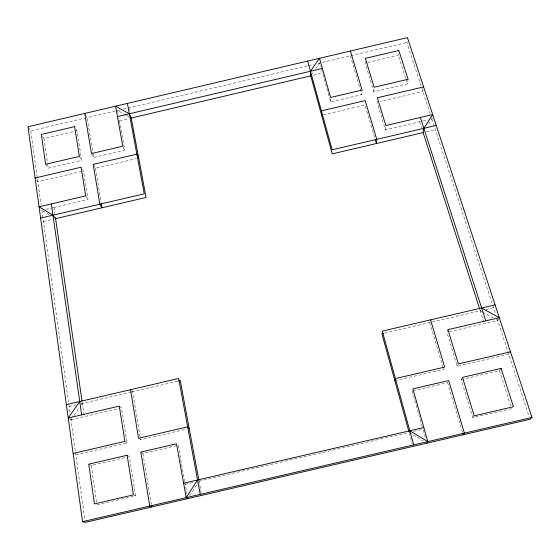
<?xml version="1.0" encoding="UTF-8"?>
<svg xmlns="http://www.w3.org/2000/svg" width="560" height="560" viewBox="0 0 560 560"><rect width="100%" height="100%" fill="white"/><g stroke="black" fill="none" stroke-linecap="round" stroke-linejoin="round"><path stroke-width="0.42" stroke-dasharray="2.8 2.1" d="M321.587 69.622L330.687 101.906L361.872 94.591L362.061 90.076M365.232 61.516L365.162 63.098L373.87 91.777L407.477 83.895L408.079 79.282M373.87 91.777L374.115 87.997M377.146 100.723L377.041 102.214L385.427 129.829L427.784 119.91M385.427 129.829L385.833 125.559M405.643 78.176L398.314 55.314L398.482 53.711M430.22 113.939L406.882 42.525L407.372 38.444M423.129 89.943L422.877 91.462L380.436 101.416M432.138 117.495L431.858 118.951L427.245 126.133M447.958 329.651L446.894 332.269L457.198 366.226L508.753 354.249L510.048 352.422M444.339 367.864L443.639 369.376L396.529 380.324M462.364 432.299L447.608 382.711L448.707 380.569M457.198 366.226L457.996 364.686M511.616 408.646L472.815 417.648L461.244 379.547L462.483 377.363M449.435 331.681L497.707 320.446L498.505 319.081M189.707 495.684L198.121 482.594M69.594 418.852L70.966 419.72L73.444 416.171M73.934 415.464L79.38 407.659M81.361 404.817L82.348 403.396L81.039 402.458M311.241 75.159L313.236 72.296M315.728 68.719L319.718 63L320.67 66.367M461.244 379.547L499.443 370.678L501.081 368.403M472.815 417.648L474.194 415.835M28.462 127.449L30.772 130.858L120.106 109.879M123.354 109.116L307.825 65.793M308.679 65.59L313.866 64.372M318.017 63.399L321.482 62.587M322.322 62.384L406.882 42.525M42.665 136.479L44.002 138.502L76.986 130.753L81.732 160.3L48.293 168.147L45.626 164.311M119.427 120.792L128.779 118.594M313.215 75.292L322.567 73.101M367.71 62.496L398.314 55.314M91.427 153.566L93.681 157.5L124.754 150.206L118.937 118.083M81.767 171.444L37.856 181.741L35.539 178.633M93.59 165.018L95.466 168.231L136.164 158.69M323.295 114.814L364.98 105.042L374.941 138.502M45.878 209.37L52.745 207.76M53.585 207.564L88.025 199.493L83.461 171.045L82.67 169.771M43.386 221.508L52.717 219.317M426.083 131.894L435.379 129.717M69.125 406.476L75.915 404.894M81.004 403.711L131.061 392.063M131.908 391.867L177.73 381.199M384.412 333.102L480.851 310.66M485.933 309.477L493.542 307.706M70.966 419.72L119.819 408.352M119.273 406.119L121.499 407.96L127.113 442.918L75.852 454.832L73.122 453.439M139.23 438.753L140.609 439.782L186.704 429.072M88.746 464.17L91.329 465.458L127.624 457.023M140.833 452.074L142.884 453.481L177.345 445.48M413.014 390.747L447.608 382.711M97.027 504.805L135.611 495.859L129.318 456.631L127.12 455.259M185.255 484.344L193.774 482.363M198.891 481.18L408.471 432.572M413.581 431.382L422.954 429.212M134.169 495.194L135.611 495.859M125.909 115.087L117.558 110.474L118.027 113.057M126.665 115.507L130.459 117.6M480.242 310.8L481.761 311.64M482.517 312.06L493.15 317.933M496.188 319.613L497.707 320.446M49.077 214.697L41.832 210.315L40.908 209.146M409.115 432.425L423.185 440.937M125.461 441.784L127.113 442.918M131.565 390.698L132.615 391.699L140.609 439.782M85.68 195.881L88.025 199.493M79.373 156.394L81.732 160.3M76.195 129.381L76.986 130.753M85.162 114.128L87.052 117.642L92.974 153.258M123.109 146.874L124.754 150.206M431.851 118.923L495.81 314.643M497.168 318.794L529.2 416.801M405.909 78.995L407.477 83.895M419.636 121.814L421.498 127.631M480.074 310.275L483.798 321.902M499.443 370.678L511.35 407.82M350.329 55.804L361.872 94.591M429.709 322.56L443.142 367.703M412.167 390.943L422.219 426.594M423.15 429.912L425.502 438.249M409.255 432.943L412.272 443.877M129.458 108.577L129.773 110.285M198.989 480.816L201.229 492.807M178.185 445.284L184.723 481.397M184.877 482.258L187.075 494.403M93.114 154.105L93.681 157.5M95.466 168.231L101.178 202.615M142.884 453.481L151.347 504.364M44.002 138.502L47.551 163.065M47.677 163.912L48.293 168.147M53.984 207.466L54.859 213.521M82.257 402.794L84.259 416.626M91.329 465.458L96.901 503.951M30.772 130.858L41.104 205.1M41.825 210.28L70.091 413.392M70.812 418.586L75.383 451.451M75.502 452.319L84.889 519.778M330.624 98.945L330.687 101.906"/><path stroke-width="0.84" d="M394.842 380.716L395.395 378.56L444.689 367.101L430.598 319.858M426.888 443.17L427.791 441.623L412.902 388.885L448.707 380.569L464.387 433.139L463.099 434.777L462.609 433.125M187.838 498.589L186.214 497.623L197.554 479.997M79.737 401.52L68.229 417.991L119.273 406.119L124.908 441.406L73.122 453.439M532 417.459L530.005 419.272L85.253 522.375L82.544 521.661L28 126.763L407.47 37.625L532 417.459L82.544 521.661M117.432 116.585L322.399 68.453M130.48 118.195L310.737 75.873L310.464 71.253L319.522 58.282L330.589 97.461L362.061 90.076L350.413 51.03M35.077 178.01L81.102 167.223L85.68 195.881L39.053 206.801L52.941 215.194L55.601 218.645M423.626 86.898L377.363 97.748L385.833 125.559L432.698 114.583L423.857 128.324L423.094 132.594L479.703 309.134M40.614 218.078L144.242 193.809L127.4 103.418M436.254 125.426L332.171 149.8L307.65 61.075M55.265 218.722L146.062 197.463L131.054 117.124M423.542 132.489L332.255 153.86L310.499 74.991M66.381 404.628L178.647 378.497L200.235 494.375M495.082 304.85L382.277 331.107L413.728 444.878M178.577 381.003L180.271 380.611L198.898 480.291M383.565 333.298L381.871 333.69L408.884 431.585M510.475 351.82L458.395 363.923L447.958 329.651L499.296 317.709L481.642 307.979M183.617 483.231L423.815 427.518M409.822 430.766L427.791 441.623M189.217 428.491L187.649 426.832L138.544 438.242L130.508 389.704M138.705 158.095L136.85 154.147L93.219 164.381L99.806 204.218L102.039 207.774L101.325 203.476M131.222 118.02L129.332 113.785L115.563 106.197L122.78 146.209L91.427 153.566L84.784 113.428M420.364 117.474L485.786 320.852M375.186 139.335L376.432 143.521L376.754 139.356L365.197 100.597L321.412 110.866L321.594 115.213M186.214 497.623L176.498 443.786L140.833 452.074L149.772 506.072L151.774 506.954L151.487 505.225M55.482 217.84L82.012 401.065M51.324 203.931L81.655 414.869M74.613 126.637L41.328 134.456L45.626 164.311L79.373 156.394L74.613 126.637M398.825 50.505L365.372 58.359L374.164 87.241L408.079 79.282L398.825 50.505M127.12 455.259L88.746 464.17L94.458 503.909L133.448 494.865L127.12 455.259M501.081 368.403L462.483 377.363L474.194 415.835L513.408 406.735L501.081 368.403"/></g></svg>
